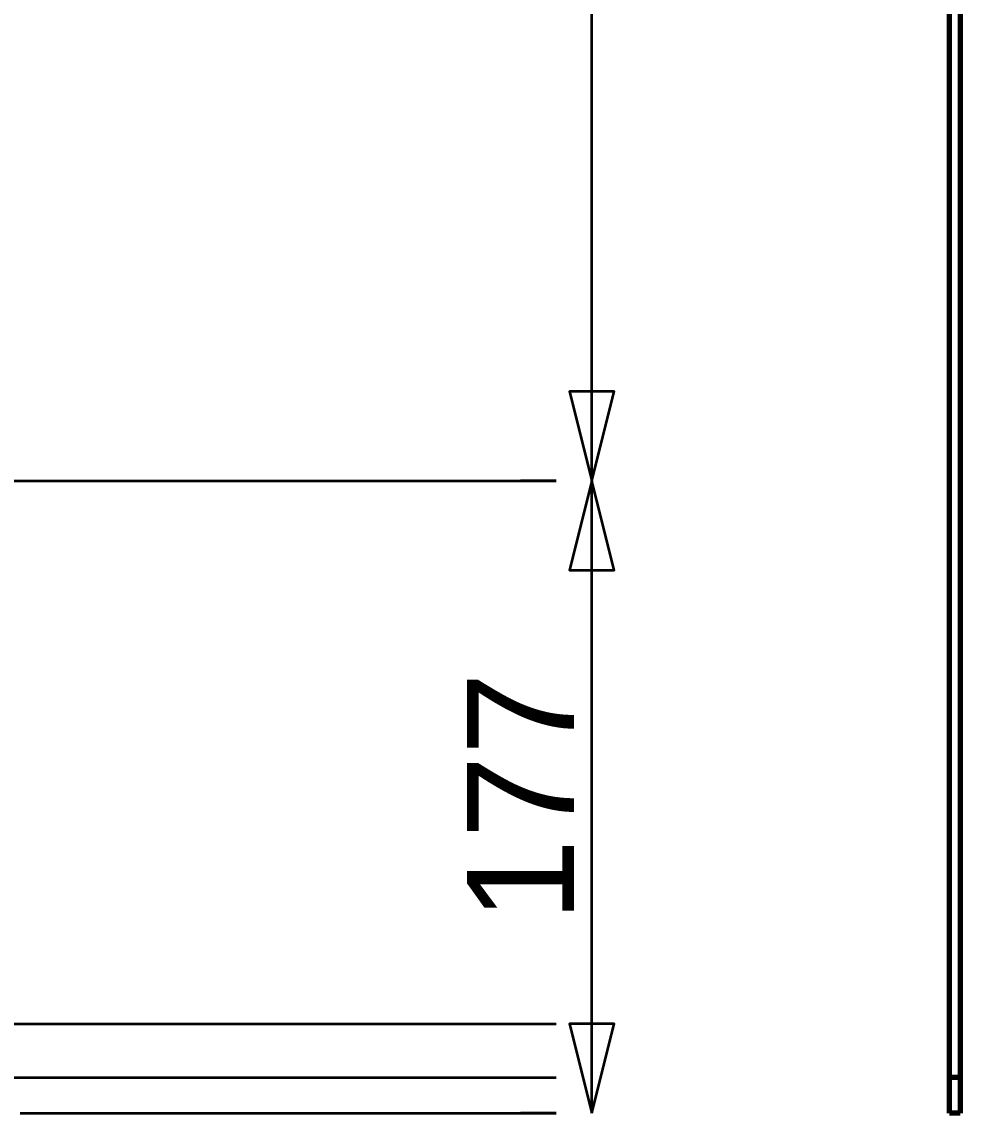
# Model space of a CAD drawing. Header units: millimetres. Extents: x 0 to 420, y 0 to 297.
# Drawn here: x 150.55 to 176.8, y 176 to 206.55 of the extents above; entities that cross this region are included whole.
import ezdxf
from ezdxf.enums import TextEntityAlignment as Align

# ---------------------------------------------------------------- set-up
doc = ezdxf.new("R2010")
doc.units = ezdxf.units.MM
doc.linetypes.add('CENTER', pattern=[5.08, 3.175, -0.635, 0.635, -0.635])
doc.linetypes.add('DASHED', pattern=[1.524, 1.27, -0.254])
doc.styles.add('GOST', font='Arial')

msp = doc.modelspace()

# ---------------------------------------------------------------- linework, layer by layer
at = {"color": 1, "lineweight": 70}
for p, q in [((176.5, 177), (176.5, 256)), ((176.8, 256), (176.8, 177)), ((176.5, 176.888), (176.5, 177)), ((176.8, 177), (176.5, 177)), ((176.5, 176.777), (176.5, 176.888)), ((176.8, 177), (176.8, 176.888)), ((176.8, 176.888), (176.8, 176.777)), ((176.5, 176.67), (176.5, 176.777)), ((176.5, 176.566), (176.5, 176.67)), ((176.8, 176.777), (176.8, 176.67)), ((176.8, 176.67), (176.8, 176.566)), ((176.5, 176.468), (176.5, 176.566)), ((176.5, 176.377), (176.5, 176.468)), ((176.5, 176.293), (176.5, 176.377)), ((176.5, 176.218), (176.5, 176.293)), ((176.8, 176.566), (176.8, 176.468)), ((176.8, 176.468), (176.8, 176.377)), ((176.8, 176.377), (176.8, 176.293)), ((176.8, 176.293), (176.8, 176.218)), ((176.5, 176.153), (176.5, 176.218)), ((176.5, 176.099), (176.5, 176.153)), ((176.5, 176.056), (176.5, 176.099)), ((176.5, 176.025), (176.5, 176.056)), ((176.5, 176.006), (176.5, 176.025)), ((176.5, 176), (176.5, 176.006)), ((176.8, 176), (176.5, 176)), ((176.8, 176.218), (176.8, 176.153)), ((176.8, 176.153), (176.8, 176.099)), ((176.8, 176.099), (176.8, 176.056)), ((176.8, 176.056), (176.8, 176.025)), ((176.8, 176.025), (176.8, 176.006)), ((176.8, 176.006), (176.8, 176))]:
    msp.add_line(p, q, dxfattribs=at)
at = {"color": 5, "linetype": 'DASHED', "lineweight": 35}
for p, q in [((176.5, 256), (176.5, 177)), ((176.8, 177), (176.8, 256)), ((176.5, 194.285), (176.5, 194.3)), ((176.5, 194.3), (176.5, 194.296)), ((176.5, 194.285), (176.5, 194.3)), ((176.5, 194.3), (176.5, 194.296)), ((176.8, 194.296), (176.8, 194.3)), ((176.8, 194.3), (176.8, 194.285)), ((176.8, 194.296), (176.8, 194.3)), ((176.8, 194.3), (176.8, 194.285)), ((176.5, 194.296), (176.5, 194.285)), ((176.5, 194.296), (176.5, 194.285)), ((176.5, 194.241), (176.5, 194.285)), ((176.5, 194.285), (176.5, 194.266)), ((176.5, 194.241), (176.5, 194.285)), ((176.5, 194.285), (176.5, 194.266)), ((176.5, 194.266), (176.5, 194.241)), ((176.5, 194.266), (176.5, 194.241)), ((176.5, 194.169), (176.5, 194.241)), ((176.5, 194.241), (176.5, 194.208)), ((176.5, 194.169), (176.5, 194.241)), ((176.5, 194.241), (176.5, 194.208)), ((176.5, 194.208), (176.5, 194.169)), ((176.5, 194.208), (176.5, 194.169)), ((176.5, 194.074), (176.5, 194.169)), ((176.5, 194.169), (176.5, 194.124)), ((176.5, 194.074), (176.5, 194.169)), ((176.5, 194.169), (176.5, 194.124)), ((176.5, 194.124), (176.5, 194.074)), ((176.5, 194.124), (176.5, 194.074)), ((176.5, 193.96), (176.5, 194.074)), ((176.5, 194.074), (176.5, 194.019)), ((176.5, 193.96), (176.5, 194.074)), ((176.5, 194.074), (176.5, 194.019)), ((176.5, 194.019), (176.5, 193.96)), ((176.5, 194.019), (176.5, 193.96)), ((176.8, 194.285), (176.8, 194.296)), ((176.8, 194.285), (176.8, 194.296)), ((176.8, 194.266), (176.8, 194.285)), ((176.8, 194.285), (176.8, 194.241)), ((176.8, 194.266), (176.8, 194.285)), ((176.8, 194.285), (176.8, 194.241)), ((176.8, 194.241), (176.8, 194.266)), ((176.8, 194.241), (176.8, 194.266)), ((176.8, 194.208), (176.8, 194.241)), ((176.8, 194.241), (176.8, 194.169)), ((176.8, 194.208), (176.8, 194.241)), ((176.8, 194.241), (176.8, 194.169)), ((176.8, 194.169), (176.8, 194.208)), ((176.8, 194.169), (176.8, 194.208)), ((176.8, 194.124), (176.8, 194.169)), ((176.8, 194.169), (176.8, 194.074)), ((176.8, 194.124), (176.8, 194.169)), ((176.8, 194.169), (176.8, 194.074)), ((176.8, 194.074), (176.8, 194.124)), ((176.8, 194.074), (176.8, 194.124)), ((176.8, 194.019), (176.8, 194.074)), ((176.8, 194.074), (176.8, 193.96)), ((176.8, 194.019), (176.8, 194.074)), ((176.8, 194.074), (176.8, 193.96)), ((176.8, 193.96), (176.8, 194.019)), ((176.8, 193.96), (176.8, 194.019)), ((176.5, 193.834), (176.5, 193.96)), ((176.5, 193.96), (176.5, 193.898)), ((176.5, 193.834), (176.5, 193.96)), ((176.5, 193.96), (176.5, 193.898)), ((176.5, 193.898), (176.5, 193.834)), ((176.5, 193.898), (176.5, 193.834)), ((176.5, 193.7), (176.5, 193.834)), ((176.5, 193.834), (176.5, 193.767)), ((176.5, 193.7), (176.5, 193.834)), ((176.5, 193.834), (176.5, 193.767)), ((176.5, 193.767), (176.5, 193.7)), ((176.5, 193.767), (176.5, 193.7)), ((176.5, 193.7), (176.5, 193.633)), ((176.5, 193.566), (176.5, 193.7)), ((176.5, 193.7), (176.5, 193.633)), ((176.5, 193.566), (176.5, 193.7)), ((176.8, 193.898), (176.8, 193.96)), ((176.8, 193.96), (176.8, 193.834)), ((176.8, 193.898), (176.8, 193.96)), ((176.8, 193.96), (176.8, 193.834)), ((176.8, 193.834), (176.8, 193.898)), ((176.8, 193.834), (176.8, 193.898)), ((176.8, 193.767), (176.8, 193.834)), ((176.8, 193.834), (176.8, 193.7)), ((176.8, 193.767), (176.8, 193.834)), ((176.8, 193.834), (176.8, 193.7)), ((176.8, 193.7), (176.8, 193.767)), ((176.8, 193.7), (176.8, 193.767)), ((176.8, 193.7), (176.8, 193.566)), ((176.8, 193.633), (176.8, 193.7)), ((176.8, 193.7), (176.8, 193.566)), ((176.8, 193.633), (176.8, 193.7)), ((176.5, 193.633), (176.5, 193.566)), ((176.5, 193.633), (176.5, 193.566)), ((176.5, 193.566), (176.5, 193.502)), ((176.5, 193.44), (176.5, 193.566)), ((176.5, 193.566), (176.5, 193.502)), ((176.5, 193.44), (176.5, 193.566)), ((176.5, 193.502), (176.5, 193.44)), ((176.5, 193.502), (176.5, 193.44)), ((176.5, 193.44), (176.5, 193.381)), ((176.5, 193.326), (176.5, 193.44)), ((176.5, 193.44), (176.5, 193.381)), ((176.5, 193.326), (176.5, 193.44)), ((176.8, 193.566), (176.8, 193.633)), ((176.8, 193.566), (176.8, 193.633)), ((176.8, 193.566), (176.8, 193.44)), ((176.8, 193.502), (176.8, 193.566)), ((176.8, 193.566), (176.8, 193.44)), ((176.8, 193.502), (176.8, 193.566)), ((176.8, 193.44), (176.8, 193.502)), ((176.8, 193.44), (176.8, 193.502)), ((176.8, 193.44), (176.8, 193.326)), ((176.8, 193.381), (176.8, 193.44)), ((176.8, 193.44), (176.8, 193.326)), ((176.8, 193.381), (176.8, 193.44)), ((176.5, 193.381), (176.5, 193.326)), ((176.5, 193.381), (176.5, 193.326)), ((176.5, 193.326), (176.5, 193.276)), ((176.5, 193.231), (176.5, 193.326)), ((176.5, 193.326), (176.5, 193.276)), ((176.5, 193.231), (176.5, 193.326)), ((176.5, 193.276), (176.5, 193.231)), ((176.5, 193.276), (176.5, 193.231)), ((176.5, 193.231), (176.5, 193.192)), ((176.5, 193.159), (176.5, 193.231)), ((176.5, 193.231), (176.5, 193.192)), ((176.5, 193.159), (176.5, 193.231)), ((176.5, 193.192), (176.5, 193.159)), ((176.5, 193.192), (176.5, 193.159)), ((176.5, 193.159), (176.5, 193.134)), ((176.5, 193.115), (176.5, 193.159)), ((176.5, 193.159), (176.5, 193.134)), ((176.5, 193.115), (176.5, 193.159)), ((176.5, 193.134), (176.5, 193.115)), ((176.5, 193.134), (176.5, 193.115)), ((176.5, 193.115), (176.5, 193.104)), ((176.5, 193.1), (176.5, 193.115)), ((176.5, 193.115), (176.5, 193.104)), ((176.5, 193.1), (176.5, 193.115)), ((176.5, 193.104), (176.5, 193.1)), ((176.5, 193.104), (176.5, 193.1)), ((176.8, 193.326), (176.8, 193.381)), ((176.8, 193.326), (176.8, 193.381)), ((176.8, 193.326), (176.8, 193.231)), ((176.8, 193.276), (176.8, 193.326)), ((176.8, 193.326), (176.8, 193.231)), ((176.8, 193.276), (176.8, 193.326)), ((176.8, 193.231), (176.8, 193.276)), ((176.8, 193.231), (176.8, 193.276)), ((176.8, 193.231), (176.8, 193.159)), ((176.8, 193.192), (176.8, 193.231)), ((176.8, 193.231), (176.8, 193.159)), ((176.8, 193.192), (176.8, 193.231)), ((176.8, 193.159), (176.8, 193.192)), ((176.8, 193.159), (176.8, 193.192)), ((176.8, 193.159), (176.8, 193.115)), ((176.8, 193.134), (176.8, 193.159)), ((176.8, 193.159), (176.8, 193.115)), ((176.8, 193.134), (176.8, 193.159)), ((176.8, 193.115), (176.8, 193.134)), ((176.8, 193.115), (176.8, 193.134)), ((176.8, 193.115), (176.8, 193.1)), ((176.8, 193.104), (176.8, 193.115)), ((176.8, 193.115), (176.8, 193.1)), ((176.8, 193.104), (176.8, 193.115)), ((176.8, 193.1), (176.8, 193.104)), ((176.8, 193.1), (176.8, 193.104)), ((176.5, 179.085), (176.5, 179.1)), ((176.5, 179.1), (176.5, 179.096)), ((176.5, 179.085), (176.5, 179.1)), ((176.5, 179.1), (176.5, 179.096)), ((176.5, 179.085), (176.5, 179.1)), ((176.5, 179.1), (176.5, 179.096)), ((176.5, 179.085), (176.5, 179.1)), ((176.5, 179.1), (176.5, 179.096)), ((176.5, 179.085), (176.5, 179.1)), ((176.5, 179.1), (176.5, 179.096)), ((176.5, 179.085), (176.5, 179.1)), ((176.5, 179.1), (176.5, 179.096)), ((176.5, 179.096), (176.5, 179.085)), ((176.5, 179.096), (176.5, 179.085)), ((176.5, 179.096), (176.5, 179.085)), ((176.5, 179.096), (176.5, 179.085)), ((176.5, 179.096), (176.5, 179.085)), ((176.5, 179.096), (176.5, 179.085)), ((176.5, 179.041), (176.5, 179.085)), ((176.5, 179.085), (176.5, 179.066)), ((176.5, 179.041), (176.5, 179.085)), ((176.5, 179.085), (176.5, 179.066)), ((176.5, 179.041), (176.5, 179.085)), ((176.5, 179.085), (176.5, 179.066)), ((176.5, 179.041), (176.5, 179.085)), ((176.5, 179.085), (176.5, 179.066)), ((176.5, 179.041), (176.5, 179.085)), ((176.5, 179.085), (176.5, 179.066)), ((176.5, 179.041), (176.5, 179.085)), ((176.5, 179.085), (176.5, 179.066)), ((176.5, 179.066), (176.5, 179.041)), ((176.5, 179.066), (176.5, 179.041)), ((176.5, 179.066), (176.5, 179.041)), ((176.5, 179.066), (176.5, 179.041)), ((176.5, 179.066), (176.5, 179.041)), ((176.5, 179.066), (176.5, 179.041)), ((176.5, 178.969), (176.5, 179.041)), ((176.5, 179.041), (176.5, 179.008)), ((176.5, 178.969), (176.5, 179.041)), ((176.5, 179.041), (176.5, 179.008)), ((176.5, 178.969), (176.5, 179.041)), ((176.5, 179.041), (176.5, 179.008)), ((176.5, 178.969), (176.5, 179.041)), ((176.5, 179.041), (176.5, 179.008)), ((176.5, 178.969), (176.5, 179.041)), ((176.5, 179.041), (176.5, 179.008)), ((176.5, 178.969), (176.5, 179.041)), ((176.5, 179.041), (176.5, 179.008)), ((176.8, 179.096), (176.8, 179.1)), ((176.8, 179.1), (176.8, 179.085)), ((176.8, 179.096), (176.8, 179.1)), ((176.8, 179.1), (176.8, 179.085)), ((176.8, 179.096), (176.8, 179.1)), ((176.8, 179.1), (176.8, 179.085)), ((176.8, 179.096), (176.8, 179.1)), ((176.8, 179.1), (176.8, 179.085)), ((176.8, 179.096), (176.8, 179.1)), ((176.8, 179.1), (176.8, 179.085)), ((176.8, 179.096), (176.8, 179.1)), ((176.8, 179.1), (176.8, 179.085)), ((176.8, 179.085), (176.8, 179.096)), ((176.8, 179.085), (176.8, 179.096)), ((176.8, 179.085), (176.8, 179.096)), ((176.8, 179.085), (176.8, 179.096)), ((176.8, 179.085), (176.8, 179.096)), ((176.8, 179.085), (176.8, 179.096)), ((176.8, 179.066), (176.8, 179.085)), ((176.8, 179.085), (176.8, 179.041)), ((176.8, 179.066), (176.8, 179.085)), ((176.8, 179.085), (176.8, 179.041)), ((176.8, 179.066), (176.8, 179.085)), ((176.8, 179.085), (176.8, 179.041)), ((176.8, 179.066), (176.8, 179.085)), ((176.8, 179.085), (176.8, 179.041)), ((176.8, 179.066), (176.8, 179.085)), ((176.8, 179.085), (176.8, 179.041)), ((176.8, 179.066), (176.8, 179.085)), ((176.8, 179.085), (176.8, 179.041)), ((176.8, 179.041), (176.8, 179.066)), ((176.8, 179.041), (176.8, 179.066)), ((176.8, 179.041), (176.8, 179.066)), ((176.8, 179.041), (176.8, 179.066)), ((176.8, 179.041), (176.8, 179.066)), ((176.8, 179.041), (176.8, 179.066)), ((176.8, 179.008), (176.8, 179.041)), ((176.8, 179.041), (176.8, 178.969)), ((176.8, 179.008), (176.8, 179.041)), ((176.8, 179.041), (176.8, 178.969)), ((176.8, 179.008), (176.8, 179.041)), ((176.8, 179.041), (176.8, 178.969)), ((176.8, 179.008), (176.8, 179.041)), ((176.8, 179.041), (176.8, 178.969)), ((176.8, 179.008), (176.8, 179.041)), ((176.8, 179.041), (176.8, 178.969)), ((176.8, 179.008), (176.8, 179.041)), ((176.8, 179.041), (176.8, 178.969)), ((176.5, 179.008), (176.5, 178.969)), ((176.5, 179.008), (176.5, 178.969)), ((176.5, 179.008), (176.5, 178.969)), ((176.5, 179.008), (176.5, 178.969)), ((176.5, 179.008), (176.5, 178.969)), ((176.5, 179.008), (176.5, 178.969)), ((176.5, 178.874), (176.5, 178.969)), ((176.5, 178.969), (176.5, 178.924)), ((176.5, 178.874), (176.5, 178.969)), ((176.5, 178.969), (176.5, 178.924)), ((176.5, 178.874), (176.5, 178.969)), ((176.5, 178.969), (176.5, 178.924)), ((176.5, 178.874), (176.5, 178.969)), ((176.5, 178.969), (176.5, 178.924)), ((176.5, 178.874), (176.5, 178.969)), ((176.5, 178.969), (176.5, 178.924)), ((176.5, 178.874), (176.5, 178.969)), ((176.5, 178.969), (176.5, 178.924)), ((176.5, 178.924), (176.5, 178.874)), ((176.5, 178.924), (176.5, 178.874)), ((176.5, 178.924), (176.5, 178.874)), ((176.5, 178.924), (176.5, 178.874)), ((176.5, 178.924), (176.5, 178.874)), ((176.5, 178.924), (176.5, 178.874)), ((176.5, 178.76), (176.5, 178.874)), ((176.5, 178.874), (176.5, 178.819)), ((176.5, 178.76), (176.5, 178.874)), ((176.5, 178.874), (176.5, 178.819)), ((176.5, 178.76), (176.5, 178.874)), ((176.5, 178.874), (176.5, 178.819)), ((176.5, 178.76), (176.5, 178.874)), ((176.5, 178.874), (176.5, 178.819)), ((176.5, 178.76), (176.5, 178.874)), ((176.5, 178.874), (176.5, 178.819)), ((176.5, 178.76), (176.5, 178.874)), ((176.5, 178.874), (176.5, 178.819)), ((176.5, 178.819), (176.5, 178.76)), ((176.5, 178.819), (176.5, 178.76)), ((176.5, 178.819), (176.5, 178.76)), ((176.5, 178.819), (176.5, 178.76)), ((176.5, 178.819), (176.5, 178.76)), ((176.5, 178.819), (176.5, 178.76)), ((176.5, 178.634), (176.5, 178.76)), ((176.5, 178.76), (176.5, 178.698)), ((176.5, 178.634), (176.5, 178.76)), ((176.5, 178.76), (176.5, 178.698)), ((176.5, 178.634), (176.5, 178.76)), ((176.5, 178.76), (176.5, 178.698)), ((176.5, 178.634), (176.5, 178.76)), ((176.5, 178.76), (176.5, 178.698)), ((176.5, 178.634), (176.5, 178.76)), ((176.5, 178.76), (176.5, 178.698)), ((176.5, 178.634), (176.5, 178.76)), ((176.5, 178.76), (176.5, 178.698)), ((176.8, 178.969), (176.8, 179.008)), ((176.8, 178.969), (176.8, 179.008)), ((176.8, 178.969), (176.8, 179.008)), ((176.8, 178.969), (176.8, 179.008)), ((176.8, 178.969), (176.8, 179.008)), ((176.8, 178.969), (176.8, 179.008)), ((176.8, 178.924), (176.8, 178.969)), ((176.8, 178.969), (176.8, 178.874)), ((176.8, 178.924), (176.8, 178.969)), ((176.8, 178.969), (176.8, 178.874)), ((176.8, 178.924), (176.8, 178.969)), ((176.8, 178.969), (176.8, 178.874)), ((176.8, 178.924), (176.8, 178.969)), ((176.8, 178.969), (176.8, 178.874)), ((176.8, 178.924), (176.8, 178.969)), ((176.8, 178.969), (176.8, 178.874)), ((176.8, 178.924), (176.8, 178.969)), ((176.8, 178.969), (176.8, 178.874)), ((176.8, 178.874), (176.8, 178.924)), ((176.8, 178.874), (176.8, 178.924)), ((176.8, 178.874), (176.8, 178.924)), ((176.8, 178.874), (176.8, 178.924)), ((176.8, 178.874), (176.8, 178.924)), ((176.8, 178.874), (176.8, 178.924)), ((176.8, 178.819), (176.8, 178.874)), ((176.8, 178.874), (176.8, 178.76)), ((176.8, 178.819), (176.8, 178.874)), ((176.8, 178.874), (176.8, 178.76)), ((176.8, 178.819), (176.8, 178.874)), ((176.8, 178.874), (176.8, 178.76)), ((176.8, 178.819), (176.8, 178.874)), ((176.8, 178.874), (176.8, 178.76)), ((176.8, 178.819), (176.8, 178.874)), ((176.8, 178.874), (176.8, 178.76)), ((176.8, 178.819), (176.8, 178.874)), ((176.8, 178.874), (176.8, 178.76)), ((176.8, 178.76), (176.8, 178.819)), ((176.8, 178.76), (176.8, 178.819)), ((176.8, 178.76), (176.8, 178.819)), ((176.8, 178.76), (176.8, 178.819)), ((176.8, 178.76), (176.8, 178.819)), ((176.8, 178.76), (176.8, 178.819)), ((176.8, 178.698), (176.8, 178.76)), ((176.8, 178.76), (176.8, 178.634)), ((176.8, 178.698), (176.8, 178.76)), ((176.8, 178.76), (176.8, 178.634)), ((176.8, 178.698), (176.8, 178.76)), ((176.8, 178.76), (176.8, 178.634)), ((176.8, 178.698), (176.8, 178.76)), ((176.8, 178.76), (176.8, 178.634)), ((176.8, 178.698), (176.8, 178.76)), ((176.8, 178.76), (176.8, 178.634)), ((176.8, 178.698), (176.8, 178.76)), ((176.8, 178.76), (176.8, 178.634)), ((176.5, 178.698), (176.5, 178.634)), ((176.5, 178.698), (176.5, 178.634)), ((176.5, 178.698), (176.5, 178.634)), ((176.5, 178.698), (176.5, 178.634)), ((176.5, 178.698), (176.5, 178.634)), ((176.5, 178.698), (176.5, 178.634)), ((176.5, 178.5), (176.5, 178.634)), ((176.5, 178.634), (176.5, 178.567)), ((176.5, 178.5), (176.5, 178.634)), ((176.5, 178.634), (176.5, 178.567)), ((176.5, 178.5), (176.5, 178.634)), ((176.5, 178.634), (176.5, 178.567)), ((176.5, 178.5), (176.5, 178.634)), ((176.5, 178.634), (176.5, 178.567)), ((176.5, 178.5), (176.5, 178.634)), ((176.5, 178.634), (176.5, 178.567)), ((176.5, 178.5), (176.5, 178.634)), ((176.5, 178.634), (176.5, 178.567)), ((176.5, 178.567), (176.5, 178.5)), ((176.5, 178.567), (176.5, 178.5)), ((176.5, 178.567), (176.5, 178.5)), ((176.5, 178.567), (176.5, 178.5)), ((176.5, 178.567), (176.5, 178.5)), ((176.5, 178.567), (176.5, 178.5)), ((176.5, 178.5), (176.5, 178.433)), ((176.5, 178.366), (176.5, 178.5)), ((176.5, 178.5), (176.5, 178.433)), ((176.5, 178.366), (176.5, 178.5)), ((176.5, 178.5), (176.5, 178.433)), ((176.5, 178.366), (176.5, 178.5)), ((176.5, 178.5), (176.5, 178.433)), ((176.5, 178.366), (176.5, 178.5)), ((176.5, 178.5), (176.5, 178.433)), ((176.5, 178.366), (176.5, 178.5)), ((176.5, 178.5), (176.5, 178.433)), ((176.5, 178.366), (176.5, 178.5)), ((176.5, 178.433), (176.5, 178.366)), ((176.5, 178.433), (176.5, 178.366)), ((176.5, 178.433), (176.5, 178.366)), ((176.5, 178.433), (176.5, 178.366)), ((176.5, 178.433), (176.5, 178.366)), ((176.5, 178.433), (176.5, 178.366)), ((176.8, 178.634), (176.8, 178.698)), ((176.8, 178.634), (176.8, 178.698)), ((176.8, 178.634), (176.8, 178.698)), ((176.8, 178.634), (176.8, 178.698)), ((176.8, 178.634), (176.8, 178.698)), ((176.8, 178.634), (176.8, 178.698)), ((176.8, 178.567), (176.8, 178.634)), ((176.8, 178.634), (176.8, 178.5)), ((176.8, 178.567), (176.8, 178.634)), ((176.8, 178.634), (176.8, 178.5)), ((176.8, 178.567), (176.8, 178.634)), ((176.8, 178.634), (176.8, 178.5)), ((176.8, 178.567), (176.8, 178.634)), ((176.8, 178.634), (176.8, 178.5)), ((176.8, 178.567), (176.8, 178.634)), ((176.8, 178.634), (176.8, 178.5)), ((176.8, 178.567), (176.8, 178.634)), ((176.8, 178.634), (176.8, 178.5)), ((176.8, 178.5), (176.8, 178.567)), ((176.8, 178.5), (176.8, 178.567)), ((176.8, 178.5), (176.8, 178.567)), ((176.8, 178.5), (176.8, 178.567)), ((176.8, 178.5), (176.8, 178.567)), ((176.8, 178.5), (176.8, 178.567)), ((176.8, 178.5), (176.8, 178.366)), ((176.8, 178.433), (176.8, 178.5)), ((176.8, 178.5), (176.8, 178.366)), ((176.8, 178.433), (176.8, 178.5)), ((176.8, 178.5), (176.8, 178.366)), ((176.8, 178.433), (176.8, 178.5)), ((176.8, 178.5), (176.8, 178.366)), ((176.8, 178.433), (176.8, 178.5)), ((176.8, 178.5), (176.8, 178.366)), ((176.8, 178.433), (176.8, 178.5)), ((176.8, 178.5), (176.8, 178.366)), ((176.8, 178.433), (176.8, 178.5)), ((176.8, 178.366), (176.8, 178.433)), ((176.8, 178.366), (176.8, 178.433)), ((176.8, 178.366), (176.8, 178.433)), ((176.8, 178.366), (176.8, 178.433)), ((176.8, 178.366), (176.8, 178.433)), ((176.8, 178.366), (176.8, 178.433)), ((176.5, 178.366), (176.5, 178.302)), ((176.5, 178.24), (176.5, 178.366)), ((176.5, 178.366), (176.5, 178.302)), ((176.5, 178.24), (176.5, 178.366)), ((176.5, 178.366), (176.5, 178.302)), ((176.5, 178.24), (176.5, 178.366)), ((176.5, 178.366), (176.5, 178.302)), ((176.5, 178.24), (176.5, 178.366)), ((176.5, 178.366), (176.5, 178.302)), ((176.5, 178.24), (176.5, 178.366)), ((176.5, 178.366), (176.5, 178.302)), ((176.5, 178.24), (176.5, 178.366)), ((176.5, 178.302), (176.5, 178.24)), ((176.5, 178.302), (176.5, 178.24)), ((176.5, 178.302), (176.5, 178.24)), ((176.5, 178.302), (176.5, 178.24)), ((176.5, 178.302), (176.5, 178.24)), ((176.5, 178.302), (176.5, 178.24)), ((176.5, 178.24), (176.5, 178.181)), ((176.5, 178.126), (176.5, 178.24)), ((176.5, 178.24), (176.5, 178.181)), ((176.5, 178.126), (176.5, 178.24)), ((176.5, 178.24), (176.5, 178.181)), ((176.5, 178.126), (176.5, 178.24)), ((176.5, 178.24), (176.5, 178.181)), ((176.5, 178.126), (176.5, 178.24)), ((176.5, 178.24), (176.5, 178.181)), ((176.5, 178.126), (176.5, 178.24)), ((176.5, 178.24), (176.5, 178.181)), ((176.5, 178.126), (176.5, 178.24)), ((176.5, 178.181), (176.5, 178.126)), ((176.5, 178.181), (176.5, 178.126)), ((176.5, 178.181), (176.5, 178.126)), ((176.5, 178.181), (176.5, 178.126)), ((176.5, 178.181), (176.5, 178.126)), ((176.5, 178.181), (176.5, 178.126)), ((176.5, 178.126), (176.5, 178.076)), ((176.5, 178.031), (176.5, 178.126)), ((176.5, 178.126), (176.5, 178.076)), ((176.5, 178.031), (176.5, 178.126)), ((176.5, 178.126), (176.5, 178.076)), ((176.5, 178.031), (176.5, 178.126)), ((176.5, 178.126), (176.5, 178.076)), ((176.5, 178.031), (176.5, 178.126)), ((176.5, 178.126), (176.5, 178.076)), ((176.5, 178.031), (176.5, 178.126)), ((176.5, 178.126), (176.5, 178.076)), ((176.5, 178.031), (176.5, 178.126)), ((176.8, 178.366), (176.8, 178.24)), ((176.8, 178.302), (176.8, 178.366)), ((176.8, 178.366), (176.8, 178.24)), ((176.8, 178.302), (176.8, 178.366)), ((176.8, 178.366), (176.8, 178.24)), ((176.8, 178.302), (176.8, 178.366)), ((176.8, 178.366), (176.8, 178.24)), ((176.8, 178.302), (176.8, 178.366)), ((176.8, 178.366), (176.8, 178.24)), ((176.8, 178.302), (176.8, 178.366)), ((176.8, 178.366), (176.8, 178.24)), ((176.8, 178.302), (176.8, 178.366)), ((176.8, 178.24), (176.8, 178.302)), ((176.8, 178.24), (176.8, 178.302)), ((176.8, 178.24), (176.8, 178.302)), ((176.8, 178.24), (176.8, 178.302)), ((176.8, 178.24), (176.8, 178.302)), ((176.8, 178.24), (176.8, 178.302)), ((176.8, 178.24), (176.8, 178.126)), ((176.8, 178.181), (176.8, 178.24)), ((176.8, 178.24), (176.8, 178.126)), ((176.8, 178.181), (176.8, 178.24)), ((176.8, 178.24), (176.8, 178.126)), ((176.8, 178.181), (176.8, 178.24)), ((176.8, 178.24), (176.8, 178.126)), ((176.8, 178.181), (176.8, 178.24)), ((176.8, 178.24), (176.8, 178.126)), ((176.8, 178.181), (176.8, 178.24)), ((176.8, 178.24), (176.8, 178.126)), ((176.8, 178.181), (176.8, 178.24)), ((176.8, 178.126), (176.8, 178.181)), ((176.8, 178.126), (176.8, 178.181)), ((176.8, 178.126), (176.8, 178.181)), ((176.8, 178.126), (176.8, 178.181)), ((176.8, 178.126), (176.8, 178.181)), ((176.8, 178.126), (176.8, 178.181)), ((176.8, 178.126), (176.8, 178.031)), ((176.8, 178.076), (176.8, 178.126)), ((176.8, 178.126), (176.8, 178.031)), ((176.8, 178.076), (176.8, 178.126)), ((176.8, 178.126), (176.8, 178.031)), ((176.8, 178.076), (176.8, 178.126)), ((176.8, 178.126), (176.8, 178.031)), ((176.8, 178.076), (176.8, 178.126)), ((176.8, 178.126), (176.8, 178.031)), ((176.8, 178.076), (176.8, 178.126)), ((176.8, 178.126), (176.8, 178.031)), ((176.8, 178.076), (176.8, 178.126)), ((176.5, 178.076), (176.5, 178.031)), ((176.5, 178.076), (176.5, 178.031)), ((176.5, 178.076), (176.5, 178.031)), ((176.5, 178.076), (176.5, 178.031)), ((176.5, 178.076), (176.5, 178.031)), ((176.5, 178.076), (176.5, 178.031)), ((176.5, 178.031), (176.5, 177.992)), ((176.5, 177.959), (176.5, 178.031)), ((176.5, 178.031), (176.5, 177.992)), ((176.5, 177.959), (176.5, 178.031)), ((176.5, 178.031), (176.5, 177.992)), ((176.5, 177.959), (176.5, 178.031)), ((176.5, 178.031), (176.5, 177.992)), ((176.5, 177.959), (176.5, 178.031)), ((176.5, 178.031), (176.5, 177.992)), ((176.5, 177.959), (176.5, 178.031)), ((176.5, 178.031), (176.5, 177.992)), ((176.5, 177.959), (176.5, 178.031)), ((176.5, 177.992), (176.5, 177.959)), ((176.5, 177.992), (176.5, 177.959)), ((176.5, 177.992), (176.5, 177.959)), ((176.5, 177.992), (176.5, 177.959)), ((176.5, 177.992), (176.5, 177.959)), ((176.5, 177.992), (176.5, 177.959)), ((176.5, 177.959), (176.5, 177.934)), ((176.5, 177.915), (176.5, 177.959)), ((176.5, 177.959), (176.5, 177.934)), ((176.5, 177.915), (176.5, 177.959)), ((176.5, 177.959), (176.5, 177.934)), ((176.5, 177.915), (176.5, 177.959)), ((176.5, 177.959), (176.5, 177.934)), ((176.5, 177.915), (176.5, 177.959)), ((176.5, 177.959), (176.5, 177.934)), ((176.5, 177.915), (176.5, 177.959)), ((176.5, 177.959), (176.5, 177.934)), ((176.5, 177.915), (176.5, 177.959)), ((176.5, 177.934), (176.5, 177.915)), ((176.5, 177.934), (176.5, 177.915)), ((176.5, 177.934), (176.5, 177.915)), ((176.5, 177.934), (176.5, 177.915)), ((176.5, 177.934), (176.5, 177.915)), ((176.5, 177.934), (176.5, 177.915)), ((176.5, 177.915), (176.5, 177.904)), ((176.5, 177.9), (176.5, 177.915)), ((176.5, 177.915), (176.5, 177.904)), ((176.5, 177.9), (176.5, 177.915)), ((176.5, 177.915), (176.5, 177.904)), ((176.5, 177.9), (176.5, 177.915)), ((176.5, 177.915), (176.5, 177.904)), ((176.5, 177.9), (176.5, 177.915)), ((176.5, 177.915), (176.5, 177.904)), ((176.5, 177.9), (176.5, 177.915)), ((176.5, 177.915), (176.5, 177.904)), ((176.5, 177.9), (176.5, 177.915)), ((176.5, 177.904), (176.5, 177.9)), ((176.5, 177.904), (176.5, 177.9)), ((176.5, 177.904), (176.5, 177.9)), ((176.5, 177.904), (176.5, 177.9)), ((176.5, 177.904), (176.5, 177.9)), ((176.5, 177.904), (176.5, 177.9)), ((176.8, 178.031), (176.8, 178.076)), ((176.8, 178.031), (176.8, 178.076)), ((176.8, 178.031), (176.8, 178.076)), ((176.8, 178.031), (176.8, 178.076)), ((176.8, 178.031), (176.8, 178.076)), ((176.8, 178.031), (176.8, 178.076)), ((176.8, 178.031), (176.8, 177.959)), ((176.8, 177.992), (176.8, 178.031)), ((176.8, 178.031), (176.8, 177.959)), ((176.8, 177.992), (176.8, 178.031)), ((176.8, 178.031), (176.8, 177.959)), ((176.8, 177.992), (176.8, 178.031)), ((176.8, 178.031), (176.8, 177.959)), ((176.8, 177.992), (176.8, 178.031)), ((176.8, 178.031), (176.8, 177.959)), ((176.8, 177.992), (176.8, 178.031)), ((176.8, 178.031), (176.8, 177.959)), ((176.8, 177.992), (176.8, 178.031)), ((176.8, 177.959), (176.8, 177.992)), ((176.8, 177.959), (176.8, 177.992)), ((176.8, 177.959), (176.8, 177.992)), ((176.8, 177.959), (176.8, 177.992)), ((176.8, 177.959), (176.8, 177.992)), ((176.8, 177.959), (176.8, 177.992)), ((176.8, 177.959), (176.8, 177.915)), ((176.8, 177.934), (176.8, 177.959)), ((176.8, 177.959), (176.8, 177.915)), ((176.8, 177.934), (176.8, 177.959)), ((176.8, 177.959), (176.8, 177.915)), ((176.8, 177.934), (176.8, 177.959)), ((176.8, 177.959), (176.8, 177.915)), ((176.8, 177.934), (176.8, 177.959)), ((176.8, 177.959), (176.8, 177.915)), ((176.8, 177.934), (176.8, 177.959)), ((176.8, 177.959), (176.8, 177.915)), ((176.8, 177.934), (176.8, 177.959)), ((176.8, 177.915), (176.8, 177.934)), ((176.8, 177.915), (176.8, 177.934)), ((176.8, 177.915), (176.8, 177.934)), ((176.8, 177.915), (176.8, 177.934)), ((176.8, 177.915), (176.8, 177.934)), ((176.8, 177.915), (176.8, 177.934)), ((176.8, 177.915), (176.8, 177.9)), ((176.8, 177.904), (176.8, 177.915)), ((176.8, 177.915), (176.8, 177.9)), ((176.8, 177.904), (176.8, 177.915)), ((176.8, 177.915), (176.8, 177.9)), ((176.8, 177.904), (176.8, 177.915)), ((176.8, 177.915), (176.8, 177.9)), ((176.8, 177.904), (176.8, 177.915)), ((176.8, 177.915), (176.8, 177.9)), ((176.8, 177.904), (176.8, 177.915)), ((176.8, 177.915), (176.8, 177.9)), ((176.8, 177.904), (176.8, 177.915)), ((176.8, 177.9), (176.8, 177.904)), ((176.8, 177.9), (176.8, 177.904)), ((176.8, 177.9), (176.8, 177.904)), ((176.8, 177.9), (176.8, 177.904)), ((176.8, 177.9), (176.8, 177.904)), ((176.8, 177.9), (176.8, 177.904)), ((176.5, 177), (176.5, 176.888)), ((176.5, 176.888), (176.5, 176.777)), ((176.8, 176.888), (176.8, 177)), ((176.8, 176.777), (176.8, 176.888)), ((176.5, 176.777), (176.5, 176.67)), ((176.5, 176.67), (176.5, 176.566)), ((176.8, 176.67), (176.8, 176.777)), ((176.8, 176.566), (176.8, 176.67)), ((176.5, 176.566), (176.5, 176.468)), ((176.5, 176.468), (176.5, 176.377)), ((176.5, 176.377), (176.5, 176.293)), ((176.5, 176.293), (176.5, 176.218)), ((176.8, 176.468), (176.8, 176.566)), ((176.8, 176.377), (176.8, 176.468)), ((176.8, 176.293), (176.8, 176.377)), ((176.8, 176.218), (176.8, 176.293)), ((176.5, 176.218), (176.5, 176.153)), ((176.5, 176.153), (176.5, 176.099)), ((176.5, 176.099), (176.5, 176.056)), ((176.5, 176.056), (176.5, 176.025)), ((176.5, 176.025), (176.5, 176.006)), ((176.5, 176.006), (176.5, 176)), ((176.8, 176), (176.5, 176)), ((176.8, 176.153), (176.8, 176.218)), ((176.8, 176.099), (176.8, 176.153)), ((176.8, 176.056), (176.8, 176.099)), ((176.8, 176.025), (176.8, 176.056)), ((176.8, 176.006), (176.8, 176.025)), ((176.8, 176), (176.8, 176.006))]:
    msp.add_line(p, q, dxfattribs=at)
at = {"color": 7, "lineweight": 35}
for p, q in [((166.5, 193.7), (166.5, 239.3)), ((70.1, 193.7), (165.5, 193.7)), ((150.6, 193.7), (165.5, 193.7)), ((165.5, 193.7), (164.5, 193.7)), ((165.5, 193.7), (164.5, 193.7)), ((166.5, 176), (166.5, 193.7)), ((70.1, 178.5), (165.5, 178.5)), ((86.2, 178.5), (165.5, 178.5)), ((102.3, 178.5), (165.5, 178.5)), ((118.4, 178.5), (165.5, 178.5)), ((134.5, 178.5), (165.5, 178.5)), ((150.6, 178.5), (165.5, 178.5)), ((69, 177), (165.5, 177)), ((152.5, 177), (165.5, 177)), ((150.5, 176), (165.5, 176)), ((165.5, 176), (164.5, 176))]:
    msp.add_line(p, q, dxfattribs=at)
at = {"color": 4, "linetype": 'CENTER', "lineweight": 25}
msp.add_line((147, 177), (152, 177), dxfattribs=at)
at = {"color": 7, "lineweight": 35}
for points in [[(166.5, 193.7), (167.125, 196.2), (165.875, 196.2)], [(166.5, 193.7), (165.875, 191.2), (167.125, 191.2)], [(166.5, 176), (167.125, 178.5), (165.875, 178.5)]]:
    msp.add_lwpolyline(points, close=True, dxfattribs=at)

# ---------------------------------------------------------------- texts
at = {"color": 7, "style": 'GOST'}
msp.add_text('177', height=3, rotation=90, dxfattribs=at).set_placement((164.5, 184.85), align=Align.MIDDLE)

doc.saveas('drawing.dxf')
